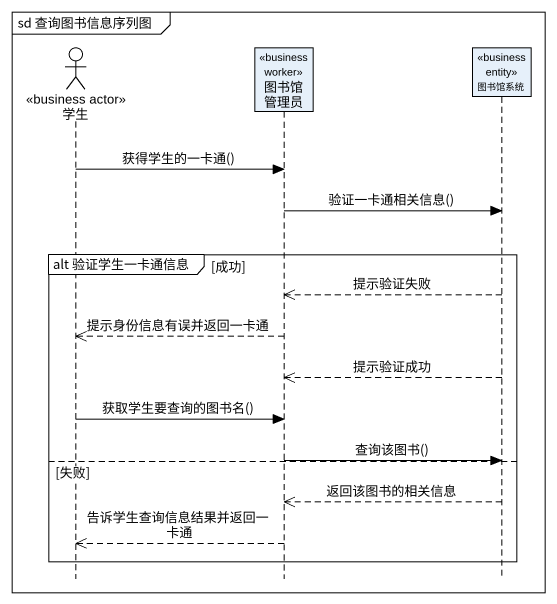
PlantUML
@startuml
mainframe sd 查询图书信息序列图
hide footbox
actor 学生 <<business actor>>
participant 图书馆管理员 <<business worker>>
participant 图书馆系统 <<business entity>>

学生 -> 图书馆管理员 : 获得学生的一卡通()
图书馆管理员 -> 图书馆系统 : 验证一卡通相关信息()
group alt 验证学生一卡通信息 [成功]
  图书馆系统 -->> 图书馆管理员 : 提示验证失败
  图书馆管理员 -->> 学生 : 提示身份信息有误并返回一卡通
  图书馆系统 -->> 图书馆管理员 : 提示验证成功
  学生 -> 图书馆管理员 : 获取学生要查询的图书名()
  图书馆管理员 -> 图书馆系统 : 查询该图书()
else 失败
  图书馆系统 -->> 图书馆管理员 : 返回该图书的相关信息
  图书馆管理员 -->> 学生 : 告诉学生查询信息结果并返回一卡通
end
@enduml
